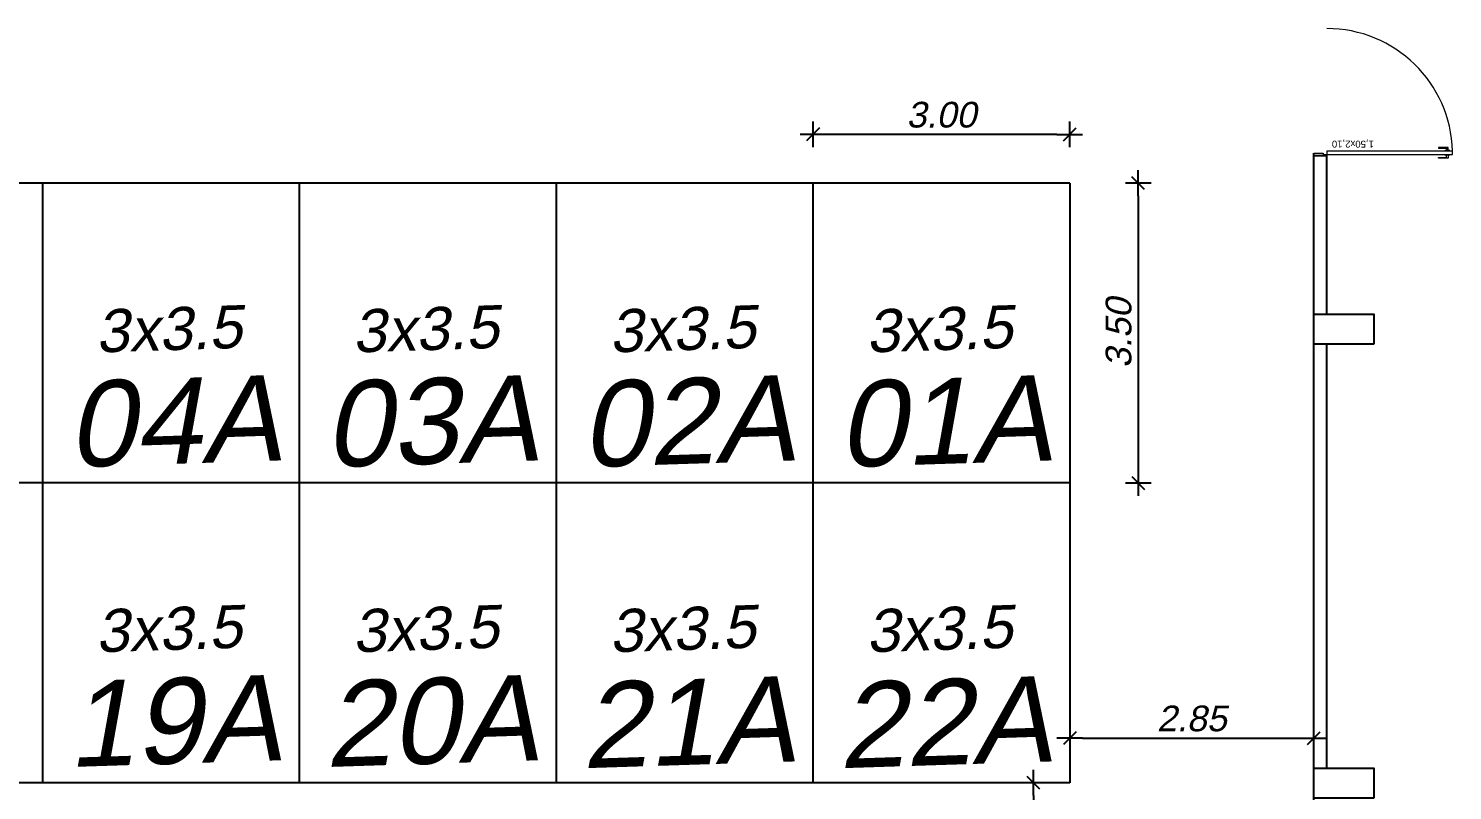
# Model space of a CAD drawing. Header units: metres. Extents: x 2113 to 5678, y -2764 to 956.
# Drawn here: x 3183.82 to 3200.45, y -2030.06 to -2021.16 of the extents above; entities that cross this region are included whole.
import ezdxf

# ---------------------------------------------------------------- set-up
doc = ezdxf.new("R2010")
doc.units = ezdxf.units.M
doc.header["$MEASUREMENT"] = 0
for name, color, linetype in [('_SETOR A', 1, 'Continuous'), ('A - Texto 1', 8, 'Continuous'), ('PAREDE', 7, 'Continuous'), ('Pilares-Vigas', 5, 'Continuous')]:
    doc.layers.add(name, color=color, linetype=linetype)
doc.layers.add('A - Mobiliário Fixo', color=252, linetype='Continuous', lineweight=5)
doc.layers.add('Esquadrias', color=50, linetype='Continuous', lineweight=9)
doc.styles.add('TEXTO', font='swisse.ttf')
doc.styles.add('util2000', font='arial.ttf', dxfattribs={"oblique": 12.000028})
doc.dimstyles.new('int_1-50_m_MS_50', dxfattribs={"dimscale": 0.05, "dimtxt": 3, "dimasz": 1.5, "dimexe": 1, "dimexo": 0, "dimgap": 0.75, "dimtad": 1, "dimzin": 1, "dimdsep": 46, "dimtxsty": 'util2000', "dimblk": '_U2_SETA01', "dimcen": 1.5, "dimse1": 1, "dimse2": 1, "dimclrd": 1, "dimclre": 1, "dimclrt": 1, "dimazin": 3, "dimtfac": 1, "dimtix": 1, "dimtmove": 1, "dimatfit": 3, "dimldrblk": '_U2_SETA02', "dimfxl": 1, "dimtzin": 12, "dimarcsym": 0})

# ---------------------------------------------------------------- blocks, each defined once
blk = doc.blocks.new('GINASIO')
at = {"layer": 'A - Mobiliário Fixo'}
blk.add_line((3749.176, -1192.545), (3749.255, -1192.535), dxfattribs=at)
at = {"layer": 'Esquadrias'}
for p, q in [((3752.442, -1195.795), (3752.472, -1195.795)), ((3752.472, -1195.795), (3752.472, -1195.905)), ((3752.457, -1195.945), (3752.442, -1195.945)), ((3752.472, -1195.905), (3752.457, -1195.905)), ((3752.457, -1195.905), (3752.457, -1195.945)), ((3752.457, -1195.945), (3752.457, -1197.415)), ((3752.497, -1195.945), (3752.457, -1195.945)), ((3752.497, -1197.415), (3752.497, -1195.945)), ((3752.415, -1197.365), (3752.415, -1197.25)), ((3752.415, -1197.25), (3752.422, -1197.25)), ((3752.45, -1197.365), (3752.415, -1197.365)), ((3752.422, -1197.25), (3752.422, -1197.345)), ((3752.422, -1197.345), (3752.45, -1197.345)), ((3752.45, -1197.382), (3752.45, -1197.327)), ((3752.45, -1197.327), (3752.457, -1197.327)), ((3752.505, -1197.327), (3752.497, -1197.327)), ((3752.505, -1197.382), (3752.505, -1197.327)), ((3752.532, -1197.345), (3752.505, -1197.345)), ((3752.505, -1197.365), (3752.54, -1197.365)), ((3752.54, -1197.25), (3752.532, -1197.25)), ((3752.532, -1197.25), (3752.532, -1197.345)), ((3752.54, -1197.365), (3752.54, -1197.25)), ((3752.457, -1197.382), (3752.45, -1197.382)), ((3752.457, -1197.415), (3752.497, -1197.415)), ((3752.497, -1197.382), (3752.505, -1197.382))]:
    blk.add_line(p, q, dxfattribs=at)
blk.add_arc((3752.457, -1195.945), 1.471, 271.5587, 0, dxfattribs=at)
at = {"layer": 'PAREDE', "ltscale": 5}
for p, q in [((3745.292, -1195.795), (3750.242, -1195.795)), ((3750.592, -1195.795), (3752.442, -1195.795)), ((3752.442, -1195.945), (3752.442, -1195.795)), ((3752.442, -1195.945), (3752.442, -1195.795)), ((3745.292, -1195.945), (3750.242, -1195.945)), ((3750.592, -1195.945), (3752.442, -1195.945))]:
    blk.add_line(p, q, dxfattribs=at)
at = {"layer": 'Pilares-Vigas'}
for points in [[(3744.942, -1196.495), (3744.942, -1195.795), (3745.292, -1195.795), (3745.292, -1196.495), (3744.942, -1196.495)], [(3750.242, -1196.495), (3750.242, -1195.795), (3750.592, -1195.795), (3750.592, -1196.495), (3750.242, -1196.495)]]:
    blk.add_lwpolyline(points, dxfattribs=at)
at = {"layer": 'A - Texto 1', "insert": (3752.633, -1196.006), "char_height": 0.08, "width": 0.90408, "attachment_point": 9, "rotation": 90, "style": 'TEXTO'}
blk.add_mtext('1,50x2,10', dxfattribs=at)
blk = doc.blocks.new('_U2_SETA01')
at = {"color": 0}
for p, q in [((-1, 0), (1, 0)), ((0, -1), (0, 1))]:
    blk.add_line(p, q, dxfattribs=at)
blk.add_line((-0.5, -0.5), (0.5, 0.5))
blk = doc.blocks.new('*D670')
at = {"layer": 'Defpoints', "color": 0, "ltscale": 0.3, "transparency": 16777216}
for p in [(3192.984, -2022.4), (3192.984, -2022.969), (3195.984, -2022.969)]:
    blk.add_point(p, dxfattribs=at)
at = {"layer": 'PAREDE', "color": 1, "lineweight": -2, "ltscale": 0.3, "transparency": 16777216}
blk.add_line((3195.834, -2022.4), (3193.134, -2022.4), dxfattribs=at)
at = {"layer": 'PAREDE', "color": 1, "lineweight": -2, "ltscale": 0.3, "transparency": 16777216, "xscale": 0.15, "yscale": 0.15, "zscale": 0.15, "rotation": 180}
blk.add_blockref('_U2_SETA01', (3192.984, -2022.4), dxfattribs=at)
at = {"layer": 'PAREDE', "color": 1, "lineweight": -2, "ltscale": 0.3, "transparency": 16777216, "xscale": 0.15, "yscale": 0.15, "zscale": 0.15}
blk.add_blockref('_U2_SETA01', (3195.984, -2022.4), dxfattribs=at)
at = {"layer": 'PAREDE', "color": 1, "ltscale": 0.3, "transparency": 16777216, "insert": (3194.484, -2022.172), "char_height": 0.3, "attachment_point": 5, "style": 'util2000'}
blk.add_mtext('3.00', dxfattribs=at)
blk = doc.blocks.new('_U2_SETA02')
blk.add_solid([(-1, -0.17), (0, 0), (-1, 0.17)])
blk = doc.blocks.new('*D671')
at = {"layer": 'Defpoints', "color": 0, "ltscale": 0.3, "transparency": 16777216}
for p in [(3195.984, -2022.969), (3195.984, -2026.469), (3196.783, -2026.469)]:
    blk.add_point(p, dxfattribs=at)
at = {"layer": 'PAREDE', "color": 1, "lineweight": -2, "ltscale": 0.3, "transparency": 16777216}
blk.add_line((3196.783, -2023.119), (3196.783, -2026.319), dxfattribs=at)
at = {"layer": 'PAREDE', "color": 1, "lineweight": -2, "ltscale": 0.3, "transparency": 16777216, "xscale": 0.15, "yscale": 0.15, "zscale": 0.15}
for p, rotation in [((3196.783, -2022.969), 90), ((3196.783, -2026.469), 270)]:
    blk.add_blockref('_U2_SETA01', p, dxfattribs=dict(at, rotation=rotation))
at = {"layer": 'PAREDE', "color": 1, "ltscale": 0.3, "transparency": 16777216, "insert": (3196.555, -2024.719), "char_height": 0.3, "attachment_point": 5, "rotation": 90, "style": 'util2000'}
blk.add_mtext('3.50', dxfattribs=at)
blk = doc.blocks.new('*D673')
at = {"layer": 'Defpoints', "color": 0, "ltscale": 0.3, "transparency": 16777216}
for p in [(3198.834, -2029.448), (3195.984, -2029.969), (3198.834, -2029.969)]:
    blk.add_point(p, dxfattribs=at)
at = {"layer": 'PAREDE', "color": 1, "lineweight": -2, "ltscale": 0.3, "transparency": 16777216}
blk.add_line((3196.134, -2029.448), (3198.684, -2029.448), dxfattribs=at)
at = {"layer": 'PAREDE', "color": 1, "lineweight": -2, "ltscale": 0.3, "transparency": 16777216, "xscale": 0.15, "yscale": 0.15, "zscale": 0.15, "rotation": 180}
blk.add_blockref('_U2_SETA01', (3195.984, -2029.448), dxfattribs=at)
at = {"layer": 'PAREDE', "color": 1, "lineweight": -2, "ltscale": 0.3, "transparency": 16777216, "xscale": 0.15, "yscale": 0.15, "zscale": 0.15}
blk.add_blockref('_U2_SETA01', (3198.834, -2029.448), dxfattribs=at)
at = {"layer": 'PAREDE', "color": 1, "ltscale": 0.3, "transparency": 16777216, "insert": (3197.409, -2029.22), "char_height": 0.3, "attachment_point": 5, "style": 'util2000'}
blk.add_mtext('2.85', dxfattribs=at)
blk = doc.blocks.new('*D674')
at = {"layer": 'Defpoints', "color": 0, "ltscale": 0.3, "transparency": 16777216}
for p in [(3195.632, -2029.969), (3195.56, -2032.469), (3195.632, -2032.469)]:
    blk.add_point(p, dxfattribs=at)
at = {"layer": 'PAREDE', "color": 1, "lineweight": -2, "ltscale": 0.3, "transparency": 16777216}
blk.add_line((3195.56, -2030.119), (3195.56, -2032.319), dxfattribs=at)
at = {"layer": 'PAREDE', "color": 1, "lineweight": -2, "ltscale": 0.3, "transparency": 16777216, "xscale": 0.15, "yscale": 0.15, "zscale": 0.15}
for p, rotation in [((3195.56, -2029.969), 90), ((3195.56, -2032.469), 270)]:
    blk.add_blockref('_U2_SETA01', p, dxfattribs=dict(at, rotation=rotation))
at = {"layer": 'PAREDE', "color": 1, "ltscale": 0.3, "transparency": 16777216, "insert": (3195.332, -2031.219), "char_height": 0.3, "attachment_point": 5, "rotation": 90, "style": 'util2000'}
blk.add_mtext('2.50', dxfattribs=at)

msp = doc.modelspace()

# ---------------------------------------------------------------- linework, layer by layer
msp.add_line((3198.834, -2045.799), (3198.834, -2022.619))
at = {"layer": '_SETOR A'}
for p, q in [((3195.984, -2022.969), (3177.984, -2022.969)), ((3183.984, -2022.969), (3183.984, -2029.969)), ((3186.984, -2022.969), (3186.984, -2029.969)), ((3189.984, -2022.969), (3189.984, -2029.969)), ((3192.984, -2022.969), (3192.984, -2029.969)), ((3195.984, -2022.969), (3195.984, -2029.969)), ((3195.984, -2026.469), (3177.984, -2026.469)), ((3195.984, -2029.969), (3177.984, -2029.969))]:
    msp.add_line(p, q, dxfattribs=at)

# ---------------------------------------------------------------- block references
at = {"layer": '_SETOR A', "rotation": 89.99999999998815}
msp.add_blockref('GINASIO', (2003.039, -5775.092), dxfattribs=at)

# ---------------------------------------------------------------- texts
at = {"layer": '_SETOR A', "char_height": 0.5, "attachment_point": 7, "rotation": 1.847, "style": 'util2000'}
for insert in [(3184.613, -2024.954), (3187.613, -2024.954), (3190.613, -2024.954), (3193.613, -2024.954), (3184.613, -2028.454), (3187.613, -2028.454), (3190.613, -2028.454), (3193.613, -2028.454)]:
    msp.add_mtext('{\\f@Arial Unicode MS|b0|i0|c0|p34;3x3.5}', dxfattribs=dict(at, insert=insert))
at = {"layer": '_SETOR A', "char_height": 0.7, "width": 1.45529, "attachment_point": 7, "rotation": 1.847, "style": 'util2000'}
for s, insert in [('{\\f@Arial Unicode MS|b0|i0|c0|p34;\\P\\H1.4286x;04A}', (3184.291, -2026.3)), ('{\\f@Arial Unicode MS|b0|i0|c0|p34;\\P\\H1.4286x;03A}', (3187.291, -2026.3)), ('{\\f@Arial Unicode MS|b0|i0|c0|p34;\\P\\H1.4286x;02A}', (3190.291, -2026.3)), ('{\\f@Arial Unicode MS|b0|i0|c0|p34;\\P\\H1.4286x;01A}', (3193.291, -2026.3)), ('{\\f@Arial Unicode MS|b0|i0|c0|p34;\\P\\H1.4286x;19A}', (3184.291, -2029.8)), ('{\\f@Arial Unicode MS|b0|i0|c0|p34;\\P\\H1.4286x;20A}', (3187.291, -2029.8)), ('{\\f@Arial Unicode MS|b0|i0|c0|p34;\\P\\H1.4286x;21A}', (3190.291, -2029.8)), ('{\\f@Arial Unicode MS|b0|i0|c0|p34;\\P\\H1.4286x;22A}', (3193.291, -2029.8))]:
    msp.add_mtext(s, dxfattribs=dict(at, insert=insert))

# ---------------------------------------------------------------- dimensions: what is measured, and where the dimension line sits
at = {"layer": 'PAREDE', "ltscale": 0.3}
for base, p1, p2, picture, middle in [((3192.984, -2022.4), (3195.984, -2022.969), (3192.984, -2022.969), '*D670', (3194.484, -2022.172)), ((3198.834, -2029.448), (3195.984, -2029.969), (3198.834, -2029.969), '*D673', (3197.409, -2029.22))]:
    dim = msp.add_linear_dim(base=base, p1=p1, p2=p2, dimstyle='int_1-50_m_MS_50', override={"dimscale": 0.1, "dimtad": 3}, dxfattribs=at)
    dim.commit()
    dim.dimension.update_dxf_attribs({"geometry": picture, "text_midpoint": middle})
for base, p1, p2, picture, middle in [((3196.783, -2026.469), (3195.984, -2022.969), (3195.984, -2026.469), '*D671', (3196.555, -2024.719)), ((3195.56, -2032.469), (3195.632, -2029.969), (3195.632, -2032.469), '*D674', (3195.332, -2031.219))]:
    dim = msp.add_linear_dim(base=base, p1=p1, p2=p2, angle=90, dimstyle='int_1-50_m_MS_50', override={"dimscale": 0.1, "dimtad": 3}, dxfattribs=at)
    dim.commit()
    dim.dimension.update_dxf_attribs({"geometry": picture, "text_midpoint": middle})

doc.saveas('drawing.dxf')
